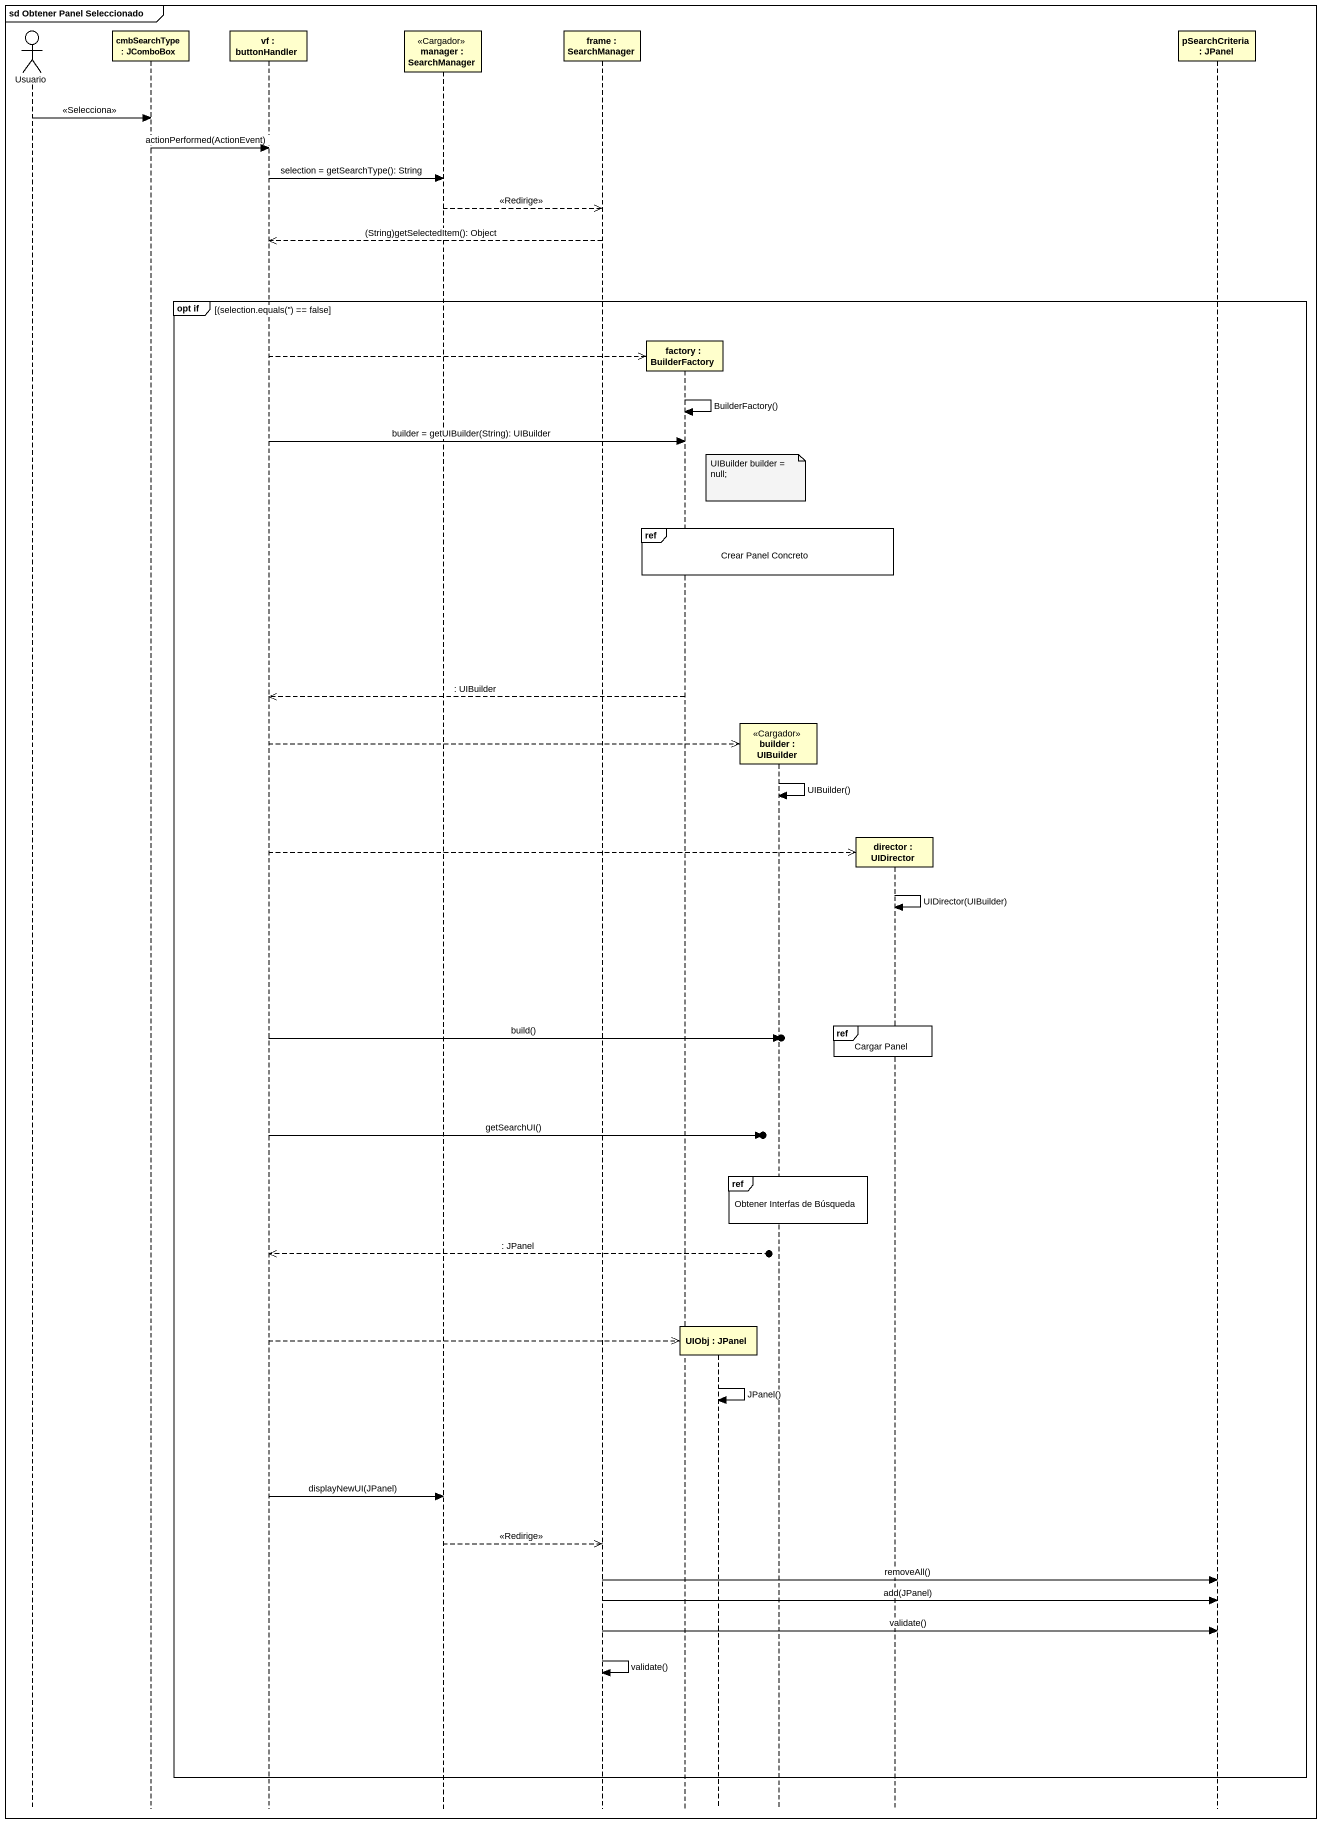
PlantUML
@startuml
mainframe sd Obtener Panel Seleccionado
hide footbox
actor Usuario
participant "cmbSearchType : JComboBox" as cmbSearchType
participant "vf : buttonHandler" as vf
participant "manager : SearchManager" as manager <<Cargador>>
participant "frame : SearchManager" as frame_
participant "factory : BuilderFactory" as factory
participant "UIObj : JPanel" as UIObj
participant "builder : UIBuilder" as builder <<Cargador>>
participant "director : UIDirector" as director
participant "pSearchCriteria : JPanel" as pSearchCriteria

Usuario -> cmbSearchType : <<Selecciona>>
cmbSearchType -> vf : actionPerformed(ActionEvent)
vf -> manager : selection = getSearchType(): String
manager -->> frame_ : <<Redirige>>
frame_ -->> vf : (String)getSelectedItem(): Object
group opt if [(selection.equals('') == false]
  vf -->> factory **
  factory -> factory : BuilderFactory()
  vf -> factory : builder = getUIBuilder(String): UIBuilder
  note over builder : UIBuilder builder = null;
  ref over factory, UIObj, builder : Crear Panel Concreto
  factory -->> vf : : UIBuilder
  vf -->> builder **
  builder -> builder : UIBuilder()
  vf -->> director **
  director -> director : UIDirector(UIBuilder)
  ref over director : Cargar Panel
  vf ->o] : build()
  vf ->o] : getSearchUI()
  ref over builder : Obtener Interfas de Búsqueda
  vf <<--o] : : JPanel
  vf -->> UIObj **
  UIObj -> UIObj : JPanel()
  vf -> manager : displayNewUI(JPanel)
  manager -->> frame_ : <<Redirige>>
  frame_ -> pSearchCriteria : removeAll()
  frame_ -> pSearchCriteria : add(JPanel)
  frame_ -> pSearchCriteria : validate()
  frame_ -> frame_ : validate()
end
@enduml
